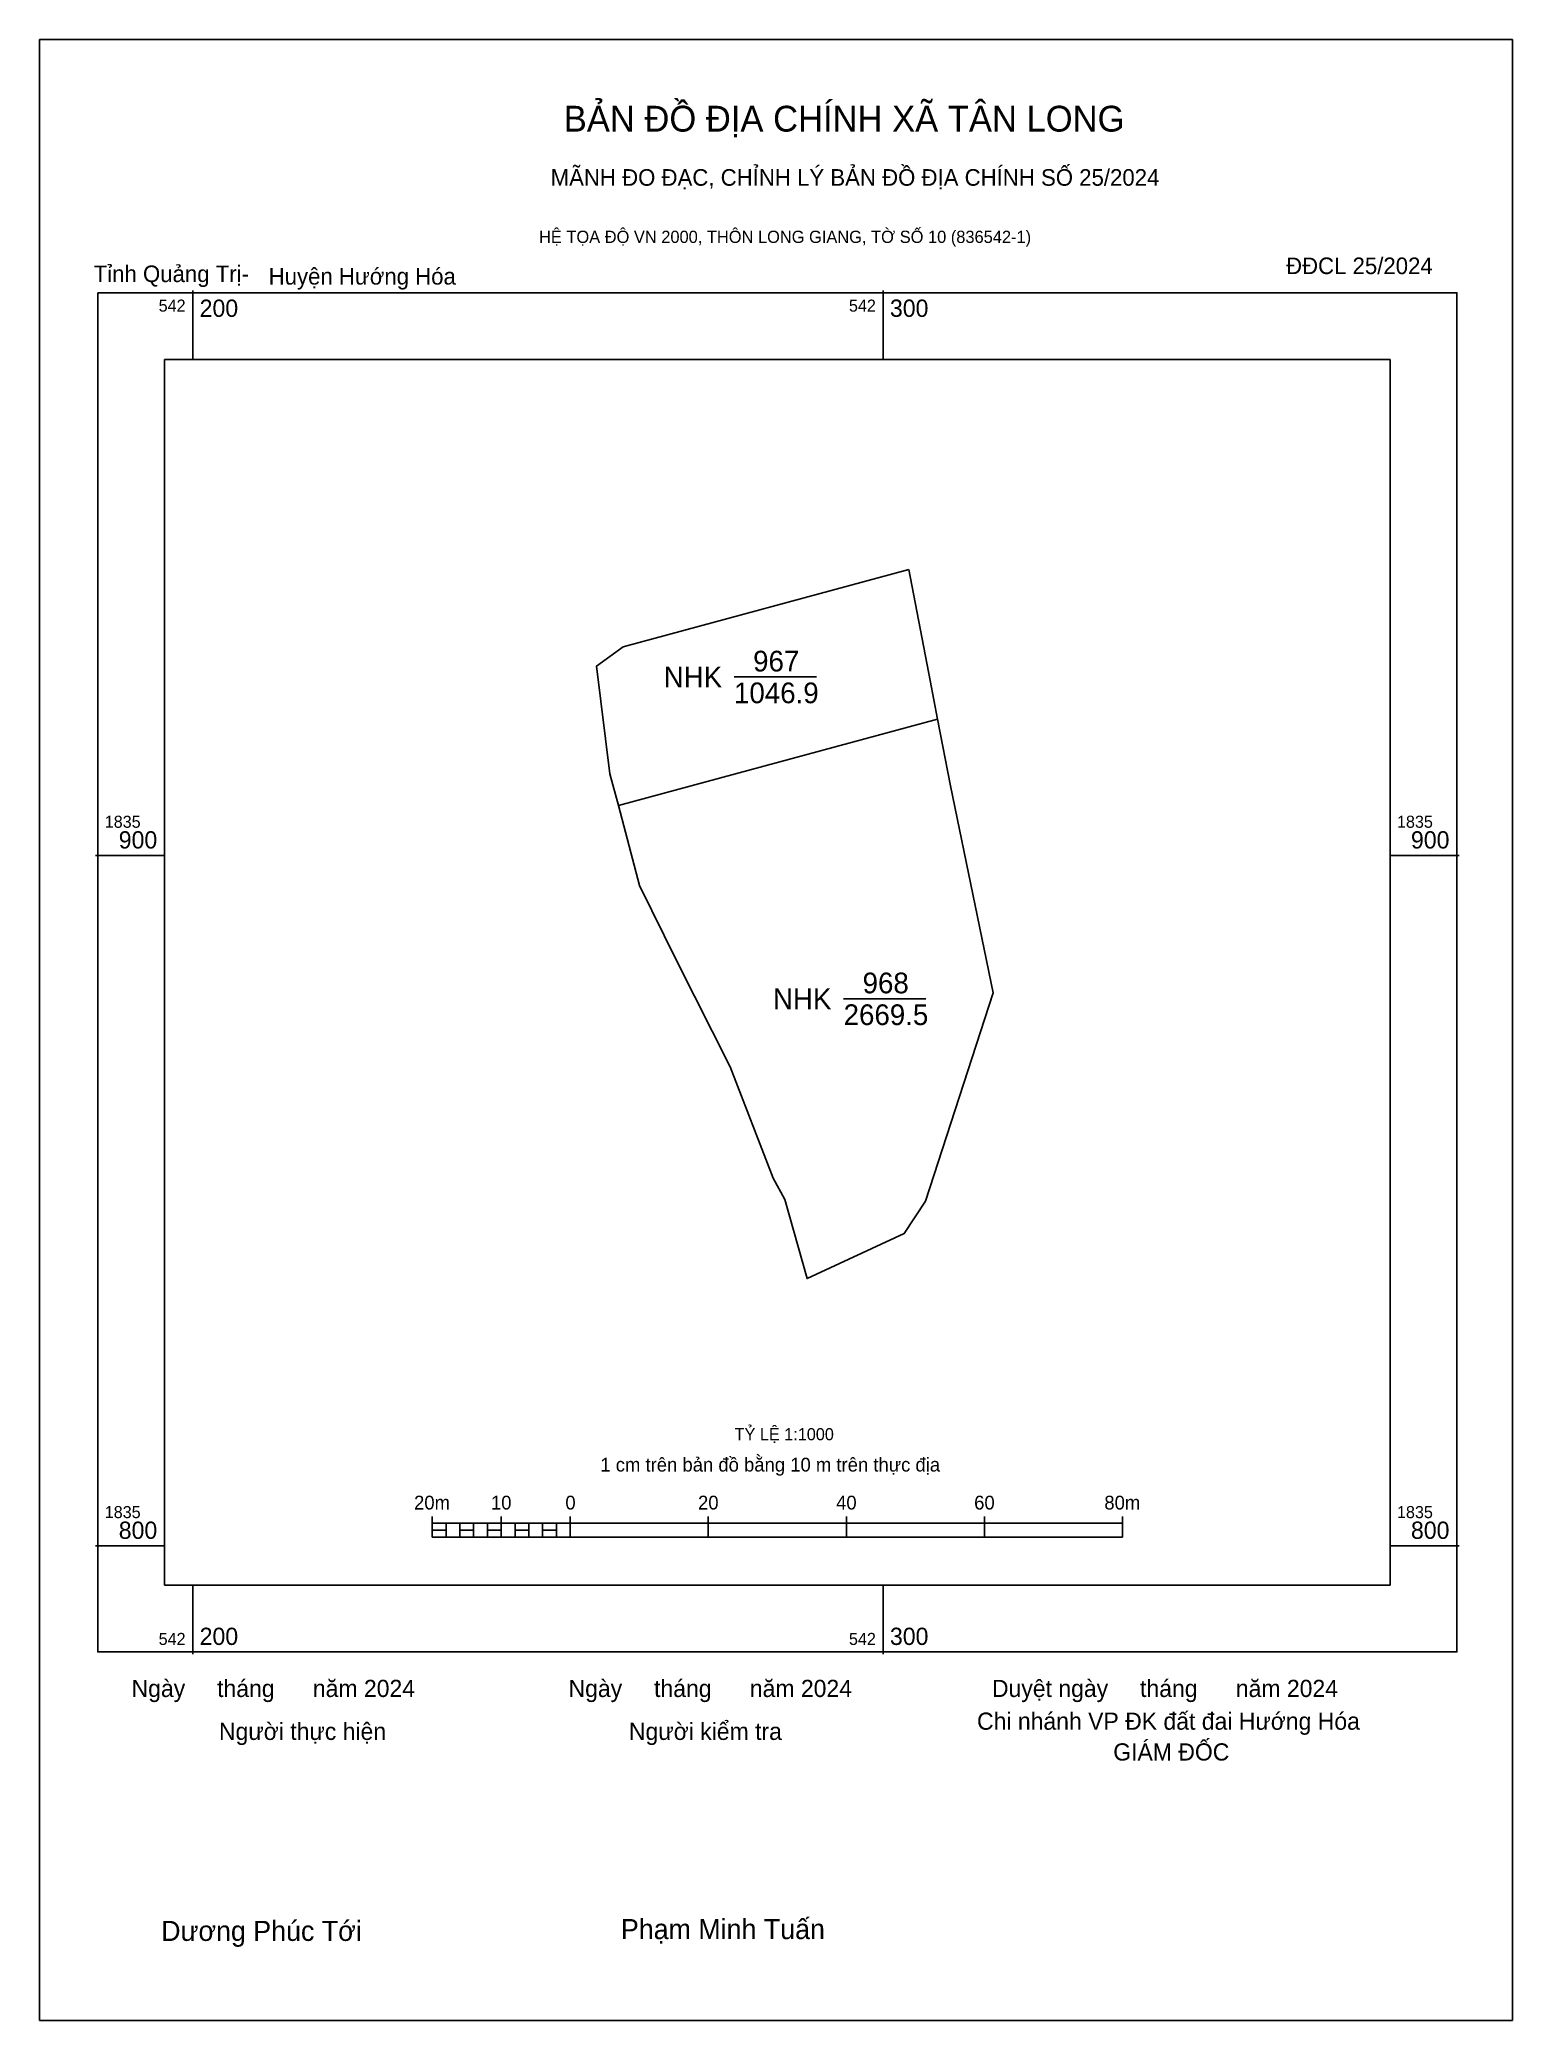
# Model space of a CAD drawing. Extents: x 542178 to 542392, y 1835748 to 1836035.
import ezdxf

# ---------------------------------------------------------------- set-up
doc = ezdxf.new("R2010")
doc.units = 0
for name, color, linetype in [('Level 10', 7, 'Continuous'), ('Level 13', 7, 'Continuous'), ('Level 15', 7, 'Continuous'), ('Level 23', 7, 'Continuous'), ('Level 6', 7, 'Continuous'), ('Level 62', 7, 'Continuous'), ('Level 63', 7, 'Continuous'), ('Level 9', 7, 'Continuous')]:
    doc.layers.add(name, color=color, linetype=linetype)

msp = doc.modelspace()

# ---------------------------------------------------------------- linework, layer by layer
at = {"layer": 'Level 10'}
for p, q in [((542278.83, 1835942.69), (542290.74, 1835942.69)), ((542294.66, 1835896.07), (542306.57, 1835896.07))]:
    msp.add_line(p, q, dxfattribs=at)
msp.add_lwpolyline([(542304.12, 1835958.27), (542307.21, 1835942.16), (542308.28, 1835936.6)], dxfattribs=at)
msp.add_lwpolyline([(542262.04, 1835924.07), (542308.28, 1835936.6), (542310.13, 1835926.94), (542316.32, 1835896.93), (542306.53, 1835866.78), (542303.46, 1835862.1), (542289.38, 1835855.55), (542286.16, 1835867.01), (542284.45, 1835870.11), (542278.23, 1835886.2), (542270.47, 1835901.64), (542265.12, 1835912.48)], close=True, dxfattribs=at)
at = {"layer": 'Level 15'}
msp.add_lwpolyline([(542178.2, 1836035.02), (542391.55, 1836035.02), (542391.55, 1835748.1), (542178.2, 1835748.1)], close=True, dxfattribs=at)
at = {"layer": 'Level 23'}
msp.add_lwpolyline([(542304.12, 1835958.27), (542262.74, 1835947.05), (542258.89, 1835944.26), (542260.82, 1835928.68), (542262.04, 1835924.07)], dxfattribs=at)
at = {"layer": 'Level 62'}
msp.add_lwpolyline([(542196.31, 1835988.67), (542373.83, 1835988.67), (542373.83, 1835811.16), (542196.31, 1835811.16)], close=True, dxfattribs=at)
at = {"layer": 'Level 63'}
for p, q in [((542200.38, 1835998.67), (542200.38, 1835988.67)), ((542300.38, 1835998.67), (542300.38, 1835988.67)), ((542186.31, 1835916.85), (542196.31, 1835916.85)), ((542373.83, 1835916.85), (542383.83, 1835916.85)), ((542235.07, 1835821.1), (542235.07, 1835818.1)), ((542235.07, 1835820.1), (542335.07, 1835820.1)), ((542237.07, 1835820.1), (542237.07, 1835818.1)), ((542239.07, 1835820.1), (542239.07, 1835818.1)), ((542241.07, 1835820.1), (542241.07, 1835818.1)), ((542243.07, 1835820.1), (542243.07, 1835818.1)), ((542245.07, 1835821.1), (542245.07, 1835818.1)), ((542245.07, 1835820.1), (542245.07, 1835818.1)), ((542247.07, 1835820.1), (542247.07, 1835818.1)), ((542249.07, 1835820.1), (542249.07, 1835818.1)), ((542251.07, 1835820.1), (542251.07, 1835818.1)), ((542253.07, 1835820.1), (542253.07, 1835818.1)), ((542255.07, 1835821.1), (542255.07, 1835818.1)), ((542255.07, 1835820.1), (542255.07, 1835818.1)), ((542275.07, 1835821.1), (542275.07, 1835818.1)), ((542295.07, 1835821.1), (542295.07, 1835818.1)), ((542315.07, 1835821.1), (542315.07, 1835818.1)), ((542335.07, 1835821.1), (542335.07, 1835818.1)), ((542186.31, 1835816.85), (542196.31, 1835816.85)), ((542235.07, 1835818.1), (542335.07, 1835818.1)), ((542373.83, 1835816.85), (542383.83, 1835816.85)), ((542200.38, 1835811.16), (542200.38, 1835801.16)), ((542300.38, 1835811.16), (542300.38, 1835801.16))]:
    msp.add_line(p, q, dxfattribs=at)
for points in [[(542186.63, 1835998.36), (542383.51, 1835998.36), (542383.51, 1835801.48), (542186.63, 1835801.48)], [(542235.07, 1835819.1), (542237.07, 1835819.1), (542237.07, 1835818.1), (542235.07, 1835818.1)], [(542235.07, 1835819.1), (542237.07, 1835819.1), (542237.07, 1835818.1), (542235.07, 1835818.1)], [(542239.07, 1835819.1), (542241.07, 1835819.1), (542241.07, 1835818.1), (542239.07, 1835818.1)], [(542243.07, 1835819.1), (542245.07, 1835819.1), (542245.07, 1835818.1), (542243.07, 1835818.1)], [(542247.07, 1835819.1), (542249.07, 1835819.1), (542249.07, 1835818.1), (542247.07, 1835818.1)], [(542251.07, 1835819.1), (542253.07, 1835819.1), (542253.07, 1835818.1), (542251.07, 1835818.1)]]:
    msp.add_lwpolyline(points, close=True, dxfattribs=at)

# ---------------------------------------------------------------- texts
at = {"layer": 'Level 13'}
for s, p in [('967', (542281.56, 1835943.49)), ('NHK', (542268.6, 1835941.19)), ('1046.9', (542278.79, 1835938.89)), ('968', (542297.42, 1835896.87)), ('NHK', (542284.43, 1835894.57)), ('2669.5', (542294.67, 1835892.27))]:
    msp.add_text(s, height=3, dxfattribs=at).set_placement(p)
at = {"layer": 'Level 6'}
msp.add_text('TỶ LỆ 1:1000', height=1.7579, dxfattribs=at).set_placement((542278.88, 1835832.13))
at = {"layer": 'Level 63'}
for s, height, p in [('BẢN ĐỒ ĐỊA CHÍNH XÃ TÂN LONG', 3.7437, (542254.13, 1836021.69)), ('MÃNH ĐO ĐẠC, CHỈNH LÝ BẢN ĐỒ ĐỊA CHÍNH SỐ 25/2024', 2.4022, (542252.23, 1836013.85)), ('HỆ TỌA ĐỘ VN 2000, THÔN LONG GIANG, TỜ SỐ 10 (836542-1)', 1.7782, (542250.55, 1836005.56)), ('542', 1.75, (542195.44, 1835995.61)), ('200', 2.5, (542201.38, 1835994.86)), ('542', 1.75, (542295.44, 1835995.61)), ('300', 2.5, (542301.38, 1835994.86)), ('1835', 1.75, (542187.63, 1835920.85)), ('900', 2.5, (542189.66, 1835917.85)), ('1835', 1.75, (542374.83, 1835920.85)), ('900', 2.5, (542376.86, 1835917.85)), ('1 cm trên bản đồ bằng 10 m trên thực địa', 2, (542259.43, 1835827.6)), ('1835', 1.75, (542187.63, 1835820.85)), ('20m', 2, (542232.44, 1835822.1)), ('10', 2, (542243.58, 1835822.1)), ('0', 2, (542254.36, 1835822.1)), ('20', 2, (542273.58, 1835822.1)), ('40', 2, (542293.58, 1835822.1)), ('60', 2, (542313.58, 1835822.1)), ('80m', 2, (542332.44, 1835822.1)), ('1835', 1.75, (542374.83, 1835820.85)), ('800', 2.5, (542189.66, 1835817.85)), ('800', 2.5, (542376.86, 1835817.85)), ('542', 1.75, (542195.44, 1835802.48)), ('200', 2.5, (542201.38, 1835802.48)), ('542', 1.75, (542295.44, 1835802.48)), ('300', 2.5, (542301.38, 1835802.48)), ('Ngày     tháng      năm 2024', 2.4883, (542191.52, 1835794.94)), ('Ngày     tháng      năm 2024', 2.4883, (542254.82, 1835794.94)), ('Duyệt ngày     tháng      năm 2024', 2.4883, (542316.16, 1835794.94)), ('Người thực hiện', 2.4883, (542204.18, 1835788.72)), ('Người kiểm tra', 2.4883, (542263.57, 1835788.72)), ('Chi nhánh VP ĐK đất đai Hướng Hóa', 2.4883, (542314, 1835790.2)), ('GIÁM ĐỐC', 2.488, (542333.73, 1835785.74)), ('Dương Phúc Tới', 2.9024, (542195.81, 1835759.61)), ('Phạm Minh Tuấn', 2.9024, (542262.41, 1835759.87))]:
    msp.add_text(s, height=height, dxfattribs=at).set_placement(p)
at = {"layer": 'Level 9'}
for s, p in [('ĐĐCL 25/2024', (542358.76, 1836001.05)), ('Tỉnh Quảng Trị-', (542186.03, 1835999.89)), ('Huyện Hướng Hóa', (542211.38, 1835999.53))]:
    msp.add_text(s, height=2.4022, dxfattribs=at).set_placement(p)

doc.saveas('drawing.dxf')
